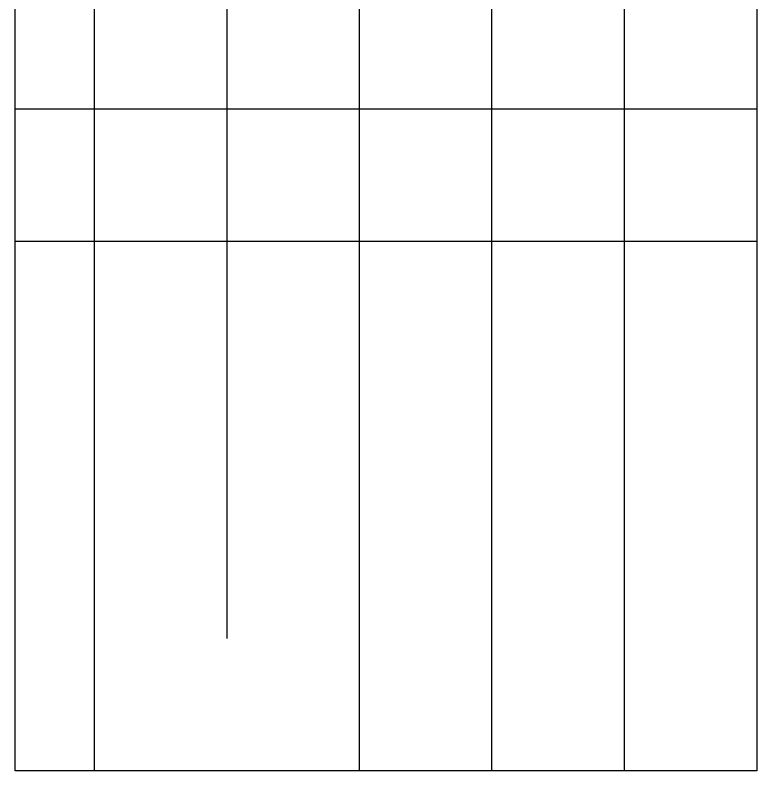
# Model space of a CAD drawing. Extents: x -469675 to 2400000, y -476501 to 2085364.
# Drawn here: x 630000 to 658000, y 350000 to 378535 of the extents above; entities that cross this region are included whole.
import ezdxf

# ---------------------------------------------------------------- set-up
doc = ezdxf.new("R2010")
doc.units = 0
doc.header["$LTSCALE"] = 1000
doc.header["$MEASUREMENT"] = 0
doc.layers.add('C-注释', color=30, linetype='CONTINUOUS', plot=False)

msp = doc.modelspace()

# ---------------------------------------------------------------- linework, layer by layer
at = {"layer": 'C-注释', "ltscale": 0.25}
for p, q in [((633000, 350000), (633000, 400000)), ((638000, 355000), (638000, 400000)), ((643000, 350000), (643000, 400000)), ((648000, 350000), (648000, 400000)), ((653000, 350000), (653000, 400000)), ((630000, 375000), (658000, 375000)), ((630000, 370000), (658000, 370000))]:
    msp.add_line(p, q, dxfattribs=at)
msp.add_lwpolyline([(630000, 400000), (658000, 400000), (658000, 350000), (630000, 350000)], close=True, dxfattribs=at)

doc.saveas('drawing.dxf')
